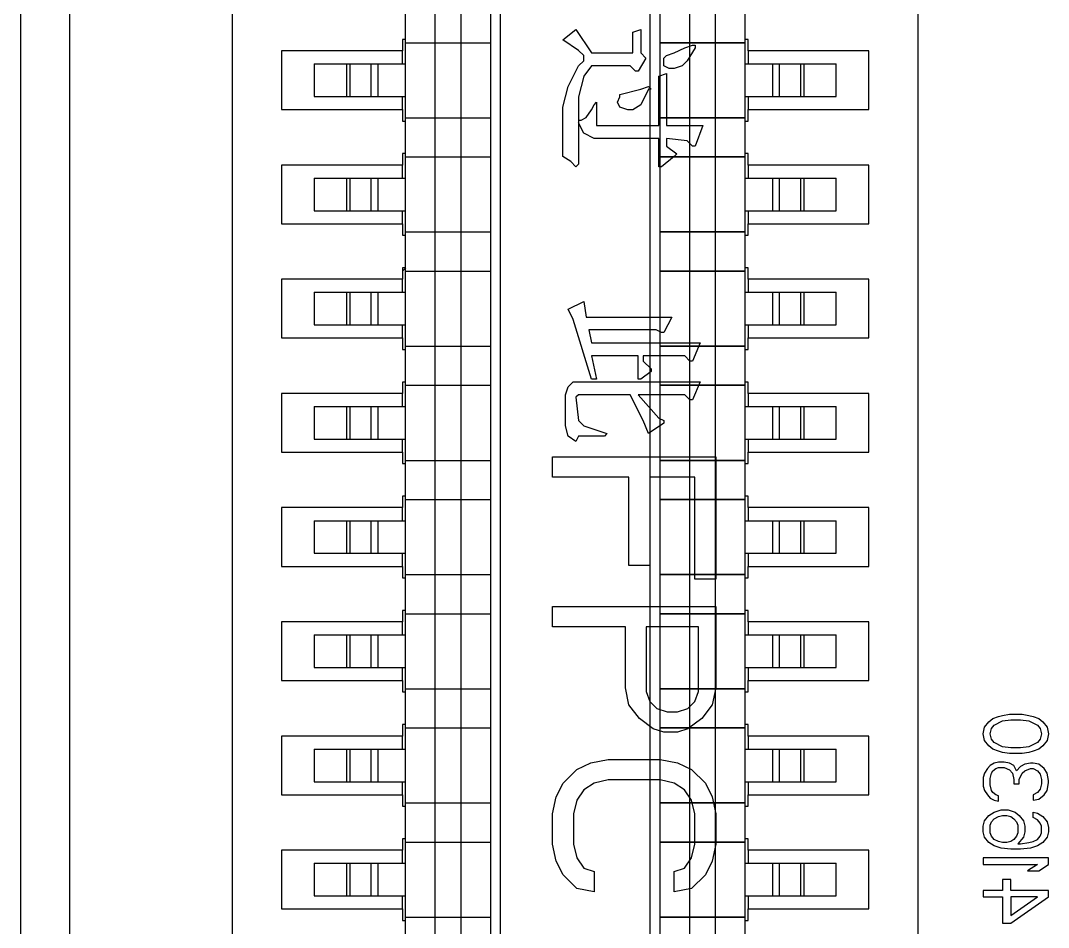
# Model space of a CAD drawing. Header units: millimetres. Extents: x 164 to 1164, y 133 to 906.
# Drawn here: x 231.24 to 240.69, y 294.29 to 302.63 of the extents above; entities that cross this region are included whole.
import ezdxf

# ---------------------------------------------------------------- set-up
doc = ezdxf.new("R2010")
doc.units = ezdxf.units.MM
for name, color, linetype in [('00侧挡板', 103, 'Continuous'), ('01_ASM_ALL_AXIS', 7, 'Continuous'), ('_10438', 7, 'Continuous'), ('_139725', 7, 'Continuous'), ('_150206', 7, 'Continuous'), ('_15829', 7, 'Continuous'), ('_169248', 7, 'Continuous'), ('_205064', 7, 'Continuous'), ('_255766', 7, 'Continuous'), ('_298551', 7, 'Continuous'), ('_314864', 7, 'Continuous'), ('_329951', 7, 'Continuous'), ('_377435', 7, 'Continuous'), ('_395640', 7, 'Continuous'), ('_455281', 7, 'Continuous'), ('_510726', 7, 'Continuous'), ('_557848', 7, 'Continuous'), ('_563866', 7, 'Continuous'), ('_88577', 7, 'Continuous')]:
    doc.layers.add(name, color=color, linetype=linetype)

# ---------------------------------------------------------------- blocks, each defined once
blk = doc.blocks.new('SFWER23')
at = {"color": 2}
for p, q in [((-187.3326, -442.0283), (-178.3726, -442.0283)), ((-184.7173, -443.6083), (-184.7276, -443.598)), ((-178.3726, -444.1283), (-187.3326, -444.1283))]:
    blk.add_line(p, q, dxfattribs=at)
at = {"color": 4}
for p, q in [((-185.3926, -442.1783), (-185.3926, -442.5483)), ((-185.2126, -442.1783), (-185.3926, -442.1783)), ((-185.2126, -442.5483), (-185.2126, -442.1783)), ((-185.0426, -442.1783), (-185.0426, -442.5483)), ((-184.8626, -442.1783), (-185.0426, -442.1783)), ((-184.8626, -442.5483), (-184.8626, -442.1783)), ((-184.6926, -442.1783), (-184.6926, -442.5483)), ((-184.5126, -442.1783), (-184.6926, -442.1783)), ((-184.5126, -442.5483), (-184.5126, -442.1783)), ((-184.3426, -442.1783), (-184.3426, -442.5483)), ((-184.1626, -442.1783), (-184.3426, -442.1783)), ((-184.1626, -442.5483), (-184.1626, -442.1783)), ((-183.9926, -442.1783), (-183.9926, -442.5483)), ((-183.8126, -442.1783), (-183.9926, -442.1783)), ((-183.8126, -442.5483), (-183.8126, -442.1783)), ((-183.6426, -442.1783), (-183.6426, -442.5483)), ((-183.4626, -442.1783), (-183.6426, -442.1783)), ((-183.4626, -442.5483), (-183.4626, -442.1783)), ((-183.2926, -442.1783), (-183.2926, -442.5483)), ((-183.1126, -442.1783), (-183.2926, -442.1783)), ((-183.1126, -442.5483), (-183.1126, -442.1783)), ((-182.9426, -442.1783), (-182.9426, -442.5483)), ((-182.7626, -442.1783), (-182.9426, -442.1783)), ((-182.7626, -442.5483), (-182.7626, -442.1783)), ((-185.3926, -442.5483), (-185.3526, -442.5483)), ((-185.2526, -442.5483), (-185.2126, -442.5483)), ((-185.0426, -442.5483), (-185.0026, -442.5483)), ((-184.9026, -442.5483), (-184.8626, -442.5483)), ((-184.6926, -442.5483), (-184.6526, -442.5483)), ((-184.5526, -442.5483), (-184.5126, -442.5483)), ((-184.3426, -442.5483), (-184.3026, -442.5483)), ((-184.2026, -442.5483), (-184.1626, -442.5483)), ((-183.9926, -442.5483), (-183.9526, -442.5483)), ((-183.8526, -442.5483), (-183.8126, -442.5483)), ((-183.6426, -442.5483), (-183.6026, -442.5483)), ((-183.5026, -442.5483), (-183.4626, -442.5483)), ((-183.2926, -442.5483), (-183.2526, -442.5483)), ((-183.1526, -442.5483), (-183.1126, -442.5483)), ((-182.9426, -442.5483), (-182.9026, -442.5483)), ((-182.8026, -442.5483), (-182.7626, -442.5483)), ((-184.1482, -443.1478), (-184.1482, -442.6478)), ((-184.1482, -442.6478), (-183.7732, -442.6478)), ((-183.7732, -442.6478), (-183.7732, -442.7116)), ((-183.6899, -443.1478), (-183.6899, -442.6478)), ((-183.6899, -442.6478), (-183.4399, -442.6478)), ((-183.4399, -442.6478), (-183.3878, -442.6584)), ((-183.3878, -442.6584), (-183.3461, -442.6903)), ((-183.1482, -442.6797), (-183.1065, -442.6584)), ((-183.1065, -442.6584), (-183.0545, -442.6478)), ((-183.0545, -442.6478), (-182.9607, -442.6478)), ((-182.9607, -442.6478), (-182.9086, -442.6584)), ((-182.9086, -442.6584), (-182.867, -442.6797)), ((-185.1641, -442.6875), (-185.1006, -442.7113)), ((-185.1641, -442.7986), (-185.1641, -442.6875)), ((-184.4974, -442.6954), (-184.4419, -442.7192)), ((-184.4974, -443.0287), (-184.4974, -442.6954)), ((-184.3784, -442.6954), (-184.3228, -442.7192)), ((-184.3784, -443.0843), (-184.3784, -442.6954)), ((-183.6274, -442.701), (-183.6274, -442.8606)), ((-183.4295, -442.701), (-183.6274, -442.701)), ((-183.3982, -442.7116), (-183.4295, -442.701)), ((-183.3461, -442.6903), (-183.3149, -442.7329)), ((-183.1899, -442.7223), (-183.1482, -442.6797)), ((-182.867, -442.6797), (-182.8253, -442.7223)), ((-185.4101, -442.7192), (-185.4101, -442.7113)), ((-185.4101, -442.7113), (-185.4022, -442.7113)), ((-185.4022, -442.743), (-185.4101, -442.7192)), ((-185.4022, -442.7113), (-185.3625, -442.7351)), ((-185.1006, -442.7192), (-185.1165, -442.7351)), ((-185.1006, -442.7113), (-185.1006, -442.7192)), ((-184.4419, -442.7272), (-184.4577, -442.743)), ((-184.4419, -442.7192), (-184.4419, -442.7272)), ((-184.3228, -442.7272), (-184.3387, -442.743)), ((-184.3228, -442.7192), (-184.3228, -442.7272)), ((-184.0857, -442.7116), (-184.0857, -442.8499)), ((-183.7732, -442.7116), (-184.0857, -442.7116)), ((-183.3774, -442.7329), (-183.3982, -442.7116)), ((-183.2107, -442.7648), (-183.1899, -442.7223)), ((-183.0961, -442.7223), (-183.1274, -442.7435)), ((-183.0545, -442.7116), (-183.0961, -442.7223)), ((-182.9607, -442.7116), (-183.0545, -442.7116)), ((-182.919, -442.7223), (-182.9607, -442.7116)), ((-182.8878, -442.7435), (-182.919, -442.7223)), ((-182.8253, -442.7223), (-182.8149, -442.7754)), ((-185.3863, -442.7748), (-185.4022, -442.743)), ((-185.3625, -442.7351), (-185.3466, -442.751)), ((-185.3466, -442.751), (-185.3387, -442.7748)), ((-185.1165, -442.7351), (-185.1244, -442.7986)), ((-184.4577, -442.743), (-184.4577, -442.87)), ((-184.3387, -442.743), (-184.3387, -442.8859)), ((-183.367, -442.7648), (-183.3774, -442.7329)), ((-183.3149, -442.7329), (-183.3045, -442.7648)), ((-183.1274, -442.7435), (-183.1482, -442.7754)), ((-182.8774, -442.7754), (-182.8878, -442.7435)), ((-185.3784, -442.7986), (-185.3863, -442.7748)), ((-185.3387, -442.7906), (-185.3466, -442.8065)), ((-185.3387, -442.7748), (-185.3387, -442.7906)), ((-185.1006, -442.7986), (-185.0768, -442.7668)), ((-185.0768, -442.7668), (-185.0688, -442.7748)), ((-185.0688, -442.7748), (-185.0371, -442.8145)), ((-184.5768, -442.7827), (-184.5292, -442.8065)), ((-184.5768, -443.0446), (-184.5768, -442.7827)), ((-183.367, -442.7967), (-183.367, -442.7648)), ((-183.3045, -442.7648), (-183.3045, -442.8074)), ((-183.2211, -442.818), (-183.2107, -442.7648)), ((-183.1482, -442.7754), (-183.1586, -442.818)), ((-182.8149, -442.7754), (-182.8774, -442.7754)), ((-185.3704, -442.8065), (-185.3784, -442.7986)), ((-185.3466, -442.8065), (-185.3704, -442.8065)), ((-185.3149, -442.8224), (-185.3228, -442.7986)), ((-185.3228, -442.7986), (-185.1641, -442.7986)), ((-185.1641, -442.8224), (-185.3149, -442.8224)), ((-185.1641, -443.0129), (-185.1641, -442.8224)), ((-185.1244, -442.7986), (-185.1006, -442.7986)), ((-185.1244, -442.8224), (-185.1244, -443.0208)), ((-185.0371, -442.8224), (-185.1244, -442.8224)), ((-185.0371, -442.8145), (-185.0371, -442.8224)), ((-184.5292, -442.8145), (-184.5371, -442.8303)), ((-184.5292, -442.8065), (-184.5292, -442.8145)), ((-184.3387, -442.8859), (-184.2673, -442.8224)), ((-184.2673, -442.8224), (-184.2593, -442.8065)), ((-184.2593, -442.8065), (-184.2514, -442.8065)), ((-184.2514, -442.8065), (-184.2196, -442.8541)), ((-183.3774, -442.8286), (-183.367, -442.7967)), ((-183.3045, -442.8074), (-183.3149, -442.8393)), ((-183.2211, -442.9776), (-183.2211, -442.818)), ((-183.1586, -442.818), (-183.1586, -442.9776)), ((-185.2831, -442.8541), (-185.2752, -442.8462)), ((-185.2752, -442.8779), (-185.2831, -442.8541)), ((-185.2752, -442.8462), (-185.2752, -442.8541)), ((-185.2752, -442.8541), (-185.2276, -442.8779)), ((-184.5371, -442.8303), (-184.5371, -443.0367)), ((-184.4419, -442.87), (-184.418, -442.8462)), ((-184.418, -442.8462), (-184.4101, -442.8462)), ((-184.4101, -442.8462), (-184.3863, -442.8779)), ((-184.2196, -442.8541), (-184.2593, -442.87)), ((-184.0857, -442.8499), (-183.8149, -442.8499)), ((-183.8149, -442.8499), (-183.8149, -442.9137)), ((-183.4295, -442.8606), (-183.3982, -442.8499)), ((-183.3982, -442.8499), (-183.3774, -442.8286)), ((-183.3149, -442.8393), (-183.3461, -442.8818)), ((-185.4498, -442.9018), (-185.4577, -442.8779)), ((-185.4577, -442.8779), (-185.3863, -442.8779)), ((-185.3863, -442.8779), (-185.3704, -442.8621)), ((-185.3704, -442.8621), (-185.3307, -442.8859)), ((-185.3307, -442.8859), (-185.3307, -442.8938)), ((-185.2593, -442.9414), (-185.2752, -442.8779)), ((-185.2276, -442.8779), (-185.2117, -442.9018)), ((-184.4577, -442.87), (-184.4419, -442.87)), ((-184.4577, -442.8859), (-184.4577, -443.0287)), ((-184.3863, -442.8859), (-184.4577, -442.8859)), ((-184.3863, -442.8779), (-184.3863, -442.8859)), ((-184.2593, -442.87), (-184.3387, -442.9097)), ((-183.6274, -442.8606), (-183.4295, -442.8606)), ((-183.3461, -442.8818), (-183.3878, -442.9137)), ((-185.3863, -442.9018), (-185.4498, -442.9018)), ((-185.3863, -443.0287), (-185.3863, -442.9018)), ((-185.3307, -442.8938), (-185.3466, -442.9097)), ((-185.3466, -442.9097), (-185.3466, -443.0287)), ((-185.2117, -442.9176), (-185.2196, -442.9414)), ((-185.2117, -442.9018), (-185.2117, -442.9176)), ((-184.3387, -442.9097), (-184.3387, -443.0684)), ((-184.0857, -442.9137), (-184.0857, -443.1478)), ((-183.8149, -442.9137), (-184.0857, -442.9137)), ((-183.3878, -442.9137), (-183.4399, -442.9244)), ((-185.2514, -442.9414), (-185.2593, -442.9414)), ((-185.2355, -442.9494), (-185.2514, -442.9414)), ((-185.2196, -442.9414), (-185.2355, -442.9494)), ((-183.6274, -442.9244), (-183.6274, -443.1478)), ((-183.4399, -442.9244), (-183.6274, -442.9244)), ((-184.2434, -443.0525), (-184.2196, -442.9811)), ((-184.2196, -442.9811), (-184.2117, -442.9891)), ((-183.2107, -443.0308), (-183.2211, -442.9776)), ((-183.1586, -442.9776), (-183.1482, -443.0201)), ((-185.2276, -443.0208), (-185.2355, -443.0129)), ((-185.2355, -443.0129), (-185.1641, -443.0129)), ((-184.4577, -443.0287), (-184.3863, -443.0129)), ((-184.3863, -443.0129), (-184.3863, -443.0287)), ((-184.2117, -442.9891), (-184.2117, -443.0684)), ((-185.4577, -443.0764), (-185.3863, -443.0287)), ((-185.3466, -443.0287), (-185.3149, -443.0525)), ((-185.2117, -443.0287), (-185.2276, -443.0208)), ((-185.1879, -443.0446), (-185.2117, -443.0287)), ((-185.18, -443.0605), (-185.1879, -443.0446)), ((-185.1244, -443.0208), (-185.1403, -443.0525)), ((-184.6244, -443.0525), (-184.5768, -443.0446)), ((-184.3863, -443.0287), (-184.5688, -443.0843)), ((-184.5371, -443.0367), (-184.4974, -443.0287)), ((-183.1899, -443.0733), (-183.2107, -443.0308)), ((-183.1482, -443.0201), (-183.1274, -443.052)), ((-182.8878, -443.052), (-182.8774, -443.0201)), ((-182.8774, -443.0201), (-182.8149, -443.0201)), ((-182.8149, -443.0201), (-182.8253, -443.0733)), ((-185.426, -443.116), (-185.4577, -443.0764)), ((-185.3942, -443.0684), (-185.426, -443.116)), ((-185.3784, -443.0525), (-185.3942, -443.0684)), ((-185.3625, -443.0525), (-185.3784, -443.0525)), ((-185.3466, -443.0684), (-185.3625, -443.0525)), ((-185.2831, -443.1002), (-185.3466, -443.0684)), ((-185.3149, -443.0525), (-185.2514, -443.0684)), ((-185.2514, -443.0684), (-185.045, -443.0684)), ((-185.18, -443.0684), (-185.18, -443.0605)), ((-185.1403, -443.0525), (-185.172, -443.0684)), ((-185.0371, -443.0764), (-185.053, -443.0922)), ((-185.045, -443.0684), (-185.0371, -443.0764)), ((-184.6006, -443.1002), (-184.6244, -443.0525)), ((-184.3387, -443.0684), (-184.3307, -443.0764)), ((-184.3307, -443.0764), (-184.2593, -443.0684)), ((-184.2593, -443.0684), (-184.2434, -443.0525)), ((-184.2117, -443.0684), (-184.1958, -443.0764)), ((-184.1958, -443.0764), (-184.2117, -443.1002)), ((-183.1482, -443.1159), (-183.1899, -443.0733)), ((-183.1274, -443.052), (-183.0961, -443.0733)), ((-183.0961, -443.0733), (-183.0545, -443.084)), ((-182.9607, -443.084), (-182.919, -443.0733)), ((-182.919, -443.0733), (-182.8878, -443.052)), ((-182.8253, -443.0733), (-182.867, -443.1159)), ((-185.2196, -443.116), (-185.2831, -443.1002)), ((-185.053, -443.0922), (-185.0688, -443.116)), ((-184.5688, -443.0843), (-184.6006, -443.1002)), ((-184.3625, -443.1002), (-184.3784, -443.0843)), ((-184.3387, -443.1081), (-184.3625, -443.1002)), ((-184.2434, -443.1081), (-184.3387, -443.1081)), ((-184.2117, -443.1002), (-184.2434, -443.1081)), ((-183.0545, -443.084), (-182.9607, -443.084)), ((-185.0688, -443.116), (-185.2196, -443.116)), ((-183.1065, -443.1371), (-183.1482, -443.1159)), ((-183.0545, -443.1478), (-183.1065, -443.1371)), ((-182.9086, -443.1371), (-182.9607, -443.1478)), ((-182.867, -443.1159), (-182.9086, -443.1371)), ((-184.0857, -443.1478), (-184.1482, -443.1478)), ((-183.6274, -443.1478), (-183.6899, -443.1478)), ((-182.9607, -443.1478), (-183.0545, -443.1478)), ((-185.3926, -443.6083), (-185.3926, -443.9783)), ((-185.3526, -443.6083), (-185.3926, -443.6083)), ((-185.2126, -443.6083), (-185.2526, -443.6083)), ((-185.2126, -443.9783), (-185.2126, -443.6083)), ((-185.0426, -443.6083), (-185.0426, -443.9783)), ((-185.0026, -443.6083), (-185.0426, -443.6083)), ((-184.8626, -443.6083), (-184.9026, -443.6083)), ((-184.8626, -443.9783), (-184.8626, -443.6083)), ((-184.6926, -443.6083), (-184.6926, -443.9783)), ((-184.6526, -443.6083), (-184.6926, -443.6083)), ((-184.5126, -443.6083), (-184.5526, -443.6083)), ((-184.5126, -443.9783), (-184.5126, -443.6083)), ((-184.3426, -443.6083), (-184.3426, -443.9783)), ((-184.3026, -443.6083), (-184.3426, -443.6083)), ((-184.1626, -443.6083), (-184.2026, -443.6083)), ((-184.1626, -443.9783), (-184.1626, -443.6083)), ((-183.9926, -443.6083), (-183.9926, -443.9783)), ((-183.9526, -443.6083), (-183.9926, -443.6083)), ((-183.8126, -443.6083), (-183.8526, -443.6083)), ((-183.8126, -443.9783), (-183.8126, -443.6083)), ((-183.6426, -443.6083), (-183.6426, -443.9783)), ((-183.6026, -443.6083), (-183.6426, -443.6083)), ((-183.4626, -443.6083), (-183.5026, -443.6083)), ((-183.4626, -443.9783), (-183.4626, -443.6083)), ((-183.2926, -443.6083), (-183.2926, -443.9783)), ((-183.2526, -443.6083), (-183.2926, -443.6083)), ((-183.1126, -443.6083), (-183.1526, -443.6083)), ((-183.1126, -443.9783), (-183.1126, -443.6083)), ((-182.9426, -443.6083), (-182.9426, -443.9783)), ((-182.9026, -443.6083), (-182.9426, -443.6083)), ((-182.7626, -443.6083), (-182.8026, -443.6083)), ((-182.7626, -443.9783), (-182.7626, -443.6083)), ((-185.3926, -443.9783), (-185.2126, -443.9783)), ((-185.0426, -443.9783), (-184.8626, -443.9783)), ((-184.6926, -443.9783), (-184.5126, -443.9783)), ((-184.3426, -443.9783), (-184.1626, -443.9783)), ((-183.9926, -443.9783), (-183.8126, -443.9783)), ((-183.6426, -443.9783), (-183.4626, -443.9783)), ((-183.2926, -443.9783), (-183.1126, -443.9783)), ((-182.9426, -443.9783), (-182.7626, -443.9783))]:
    blk.add_line(p, q, dxfattribs=at)
at = {"color": 1}
for p, q in [((-185.4276, -442.5483), (-185.4276, -442.5583)), ((-185.3926, -442.5483), (-185.4276, -442.5483)), ((-185.1776, -442.5483), (-185.2126, -442.5483)), ((-185.1776, -442.5583), (-185.1776, -442.5483)), ((-185.0776, -442.5483), (-185.0776, -442.5583)), ((-185.0426, -442.5483), (-185.0776, -442.5483)), ((-184.8276, -442.5483), (-184.8626, -442.5483)), ((-184.8276, -442.5583), (-184.8276, -442.5483)), ((-184.7276, -442.5483), (-184.7276, -442.5583)), ((-184.6926, -442.5483), (-184.7276, -442.5483)), ((-184.4776, -442.5483), (-184.5126, -442.5483)), ((-184.4776, -442.5583), (-184.4776, -442.5483)), ((-184.3776, -442.5483), (-184.3776, -442.5583)), ((-184.3426, -442.5483), (-184.3776, -442.5483)), ((-184.1276, -442.5483), (-184.1626, -442.5483)), ((-184.1276, -442.5583), (-184.1276, -442.5483)), ((-184.0276, -442.5483), (-184.0276, -442.5583)), ((-183.9926, -442.5483), (-184.0276, -442.5483)), ((-183.7776, -442.5483), (-183.8126, -442.5483)), ((-183.7776, -442.5583), (-183.7776, -442.5483)), ((-183.6776, -442.5483), (-183.6776, -442.5583)), ((-183.6426, -442.5483), (-183.6776, -442.5483)), ((-183.4276, -442.5483), (-183.4626, -442.5483)), ((-183.4276, -442.5583), (-183.4276, -442.5483)), ((-183.3276, -442.5483), (-183.3276, -442.5583)), ((-183.2926, -442.5483), (-183.3276, -442.5483)), ((-183.0776, -442.5483), (-183.1126, -442.5483)), ((-183.0776, -442.5583), (-183.0776, -442.5483)), ((-182.9776, -442.5483), (-182.9776, -442.5583)), ((-182.9426, -442.5483), (-182.9776, -442.5483)), ((-182.7276, -442.5483), (-182.7626, -442.5483)), ((-182.7276, -442.5583), (-182.7276, -442.5483)), ((-185.4276, -443.5983), (-185.4276, -443.6083)), ((-185.4276, -443.6083), (-185.3926, -443.6083)), ((-185.2126, -443.6083), (-185.1776, -443.6083)), ((-185.1776, -443.6083), (-185.1776, -443.5983)), ((-185.0776, -443.5983), (-185.0776, -443.6083)), ((-185.0776, -443.6083), (-185.0426, -443.6083)), ((-184.8626, -443.6083), (-184.8276, -443.6083)), ((-184.8276, -443.6083), (-184.8276, -443.5983)), ((-184.7276, -443.5983), (-184.7276, -443.6083)), ((-184.7276, -443.6083), (-184.6926, -443.6083)), ((-184.5126, -443.6083), (-184.4776, -443.6083)), ((-184.4776, -443.6083), (-184.4776, -443.5983)), ((-184.3776, -443.5983), (-184.3776, -443.6083)), ((-184.3776, -443.6083), (-184.3426, -443.6083)), ((-184.1626, -443.6083), (-184.1276, -443.6083)), ((-184.1276, -443.6083), (-184.1276, -443.5983)), ((-184.0276, -443.5983), (-184.0276, -443.6083)), ((-184.0276, -443.6083), (-183.9926, -443.6083)), ((-183.8126, -443.6083), (-183.7776, -443.6083)), ((-183.7776, -443.6083), (-183.7776, -443.5983)), ((-183.6776, -443.5983), (-183.6776, -443.6083)), ((-183.6776, -443.6083), (-183.6426, -443.6083)), ((-183.4626, -443.6083), (-183.4276, -443.6083)), ((-183.4276, -443.6083), (-183.4276, -443.5983)), ((-183.3276, -443.5983), (-183.3276, -443.6083)), ((-183.3276, -443.6083), (-183.2926, -443.6083)), ((-183.1126, -443.6083), (-183.0776, -443.6083)), ((-183.0776, -443.6083), (-183.0776, -443.5983)), ((-182.9776, -443.5983), (-182.9776, -443.6083)), ((-182.9776, -443.6083), (-182.9426, -443.6083)), ((-182.7626, -443.6083), (-182.7276, -443.6083)), ((-182.7276, -443.6083), (-182.7276, -443.5983))]:
    blk.add_line(p, q, dxfattribs=at)
at = {"color": 7}
for p, q in [((-188.0026, -444.6283), (-178.4054, -444.6283)), ((-188.0026, -444.7783), (-178.4054, -444.7783))]:
    blk.add_line(p, q, dxfattribs=at)
at = {"color": 3}
blk.add_line((-188.0026, -444.7783), (-178.4054, -444.7783), dxfattribs=at)
at = {"layer": '01_ASM_ALL_AXIS', "color": 4}
for p, q in [((-183.3193, -441.6325), (-183.2993, -441.6283)), ((-183.2993, -441.6283), (-183.2793, -441.6325)), ((-183.156, -441.6283), (-183.1793, -441.6325)), ((-183.1493, -441.6283), (-183.156, -441.6283)), ((-183.126, -441.6325), (-183.1493, -441.6283)), ((-183.0293, -441.6325), (-183.0126, -441.6283)), ((-183.0126, -441.6283), (-182.9993, -441.6283)), ((-182.9993, -441.6283), (-182.9826, -441.6325)), ((-182.9193, -441.6283), (-182.9193, -441.8283)), ((-182.8993, -441.6283), (-182.9193, -441.6283)), ((-182.8793, -441.6581), (-182.8993, -441.6283)), ((-182.8193, -441.6283), (-182.8193, -441.7432)), ((-182.7993, -441.6283), (-182.8193, -441.6283)), ((-182.7193, -441.7432), (-182.7993, -441.6283)), ((-183.3526, -441.6751), (-183.346, -441.6581)), ((-183.346, -441.6581), (-183.336, -441.6453)), ((-183.336, -441.6453), (-183.3193, -441.6325)), ((-183.326, -441.6623), (-183.316, -441.6538)), ((-183.316, -441.6538), (-183.2993, -441.6496)), ((-183.2993, -441.6496), (-183.2826, -441.6538)), ((-183.2826, -441.6538), (-183.2726, -441.6623)), ((-183.2793, -441.6325), (-183.2626, -441.6453)), ((-183.2626, -441.6453), (-183.2526, -441.6581)), ((-183.2526, -441.6581), (-183.246, -441.6751)), ((-183.206, -441.6581), (-183.2093, -441.6751)), ((-183.1926, -441.641), (-183.206, -441.6581)), ((-183.1793, -441.6325), (-183.1926, -441.641)), ((-183.186, -441.6623), (-183.176, -441.6538)), ((-183.176, -441.6538), (-183.1593, -441.6496)), ((-183.1593, -441.6496), (-183.146, -441.6496)), ((-183.146, -441.6496), (-183.1293, -441.6538)), ((-183.1293, -441.6538), (-183.1193, -441.6623)), ((-183.1126, -441.641), (-183.126, -441.6325)), ((-183.0993, -441.6581), (-183.1126, -441.641)), ((-183.096, -441.6751), (-183.0993, -441.6581)), ((-183.056, -441.6623), (-183.046, -441.6453)), ((-183.046, -441.6453), (-183.0293, -441.6325)), ((-183.026, -441.6538), (-183.036, -441.6623)), ((-183.016, -441.6496), (-183.026, -441.6538)), ((-182.996, -441.6496), (-183.016, -441.6496)), ((-182.986, -441.6538), (-182.996, -441.6496)), ((-182.976, -441.6623), (-182.986, -441.6538)), ((-182.9826, -441.6325), (-182.966, -441.6453)), ((-182.966, -441.6453), (-182.956, -441.6623)), ((-182.8793, -441.6921), (-182.8793, -441.6581)), ((-183.3593, -441.7091), (-183.356, -441.6879)), ((-183.356, -441.6879), (-183.3526, -441.6751)), ((-183.3426, -441.7134), (-183.3393, -441.6879)), ((-183.3393, -441.6879), (-183.326, -441.6623)), ((-183.2726, -441.6623), (-183.2593, -441.6879)), ((-183.2593, -441.6879), (-183.256, -441.7134)), ((-183.246, -441.6751), (-183.2426, -441.6879)), ((-183.2426, -441.6879), (-183.2393, -441.7091)), ((-183.2093, -441.6751), (-183.2093, -441.6836)), ((-183.2093, -441.6836), (-183.206, -441.7006)), ((-183.1926, -441.6751), (-183.186, -441.6623)), ((-183.1926, -441.6836), (-183.1926, -441.6751)), ((-183.186, -441.7006), (-183.1926, -441.6836)), ((-183.1193, -441.6623), (-183.1126, -441.6751)), ((-183.1126, -441.6751), (-183.096, -441.6751)), ((-183.0593, -441.6751), (-183.056, -441.6623)), ((-183.0426, -441.6751), (-183.0593, -441.6751)), ((-183.036, -441.6623), (-183.0426, -441.6751)), ((-182.9693, -441.6751), (-182.976, -441.6623)), ((-182.966, -441.6879), (-182.9693, -441.6751)), ((-182.9626, -441.7134), (-182.966, -441.6879)), ((-182.956, -441.6623), (-182.9493, -441.6836)), ((-182.9493, -441.6836), (-182.946, -441.7134)), ((-182.8993, -441.8283), (-182.8993, -441.6623)), ((-182.8993, -441.6623), (-182.8793, -441.6921)), ((-182.7993, -441.6623), (-182.7993, -441.7432)), ((-182.7426, -441.7432), (-182.7993, -441.6623)), ((-183.3593, -441.7474), (-183.3593, -441.7091)), ((-183.3426, -441.7432), (-183.3426, -441.7134)), ((-183.256, -441.7134), (-183.256, -441.7432)), ((-183.2393, -441.7091), (-183.2393, -441.7474)), ((-183.206, -441.7006), (-183.1993, -441.7134)), ((-183.1993, -441.7134), (-183.186, -441.7261)), ((-183.1793, -441.7091), (-183.186, -441.7006)), ((-183.1593, -441.7176), (-183.1793, -441.7091)), ((-183.146, -441.7176), (-183.1593, -441.7176)), ((-183.146, -441.7347), (-183.146, -441.7176)), ((-183.0593, -441.7304), (-183.0493, -441.7176)), ((-183.0493, -441.7176), (-183.0326, -441.7049)), ((-183.0326, -441.7049), (-183.016, -441.7006)), ((-183.0293, -441.7261), (-183.0193, -441.7219)), ((-183.0193, -441.7219), (-182.996, -441.7219)), ((-183.016, -441.7006), (-182.9993, -441.7006)), ((-182.9993, -441.7006), (-182.9826, -441.7049)), ((-182.996, -441.7219), (-182.986, -441.7261)), ((-182.9826, -441.7049), (-182.9626, -441.7219)), ((-182.9626, -441.7219), (-182.9626, -441.7134)), ((-182.946, -441.7134), (-182.946, -441.7432)), ((-183.356, -441.7687), (-183.3593, -441.7474)), ((-183.3393, -441.7687), (-183.3426, -441.7432)), ((-183.256, -441.7432), (-183.2593, -441.7687)), ((-183.2393, -441.7474), (-183.2426, -441.7687)), ((-183.2093, -441.7474), (-183.2126, -441.7644)), ((-183.2026, -441.7347), (-183.2093, -441.7474)), ((-183.186, -441.7261), (-183.2026, -441.7347)), ((-183.196, -441.7644), (-183.1893, -441.7474)), ((-183.1893, -441.7474), (-183.1793, -441.7389)), ((-183.1793, -441.7389), (-183.1593, -441.7347)), ((-183.1593, -441.7347), (-183.146, -441.7347)), ((-183.066, -441.7517), (-183.0593, -441.7304)), ((-183.066, -441.773), (-183.066, -441.7517)), ((-183.0493, -441.7559), (-183.046, -441.7432)), ((-183.0493, -441.7687), (-183.0493, -441.7559)), ((-183.046, -441.7432), (-183.0393, -441.7347)), ((-183.0393, -441.7347), (-183.0293, -441.7261)), ((-182.986, -441.7261), (-182.976, -441.7347)), ((-182.976, -441.7347), (-182.9693, -441.7432)), ((-182.9693, -441.7432), (-182.966, -441.7559)), ((-182.966, -441.7559), (-182.966, -441.7687)), ((-182.946, -441.7432), (-182.9493, -441.773)), ((-182.8526, -441.7432), (-182.8526, -441.7687)), ((-182.8193, -441.7432), (-182.8526, -441.7432)), ((-182.7993, -441.7432), (-182.7426, -441.7432)), ((-182.7193, -441.7687), (-182.7193, -441.7432)), ((-183.3526, -441.7815), (-183.356, -441.7687)), ((-183.346, -441.7985), (-183.3526, -441.7815)), ((-183.326, -441.7942), (-183.3393, -441.7687)), ((-183.2593, -441.7687), (-183.2726, -441.7942)), ((-183.246, -441.7815), (-183.2526, -441.7985)), ((-183.2426, -441.7687), (-183.246, -441.7815)), ((-183.2126, -441.7644), (-183.2126, -441.7815)), ((-183.2126, -441.7815), (-183.2093, -441.7942)), ((-183.196, -441.7815), (-183.196, -441.7644)), ((-183.1926, -441.79), (-183.196, -441.7815)), ((-183.1093, -441.7815), (-183.1126, -441.79)), ((-183.0926, -441.7815), (-183.1093, -441.7815)), ((-183.096, -441.7942), (-183.0926, -441.7815)), ((-183.0593, -441.7942), (-183.066, -441.773)), ((-183.046, -441.7815), (-183.0493, -441.7687)), ((-183.0393, -441.7942), (-183.046, -441.7815)), ((-182.9693, -441.7815), (-182.976, -441.7942)), ((-182.966, -441.7687), (-182.9693, -441.7815)), ((-182.9493, -441.773), (-182.956, -441.7942)), ((-182.8526, -441.7687), (-182.8193, -441.7687)), ((-182.8193, -441.7687), (-182.8193, -441.8283)), ((-182.7993, -441.8283), (-182.7993, -441.7687)), ((-182.7993, -441.7687), (-182.7193, -441.7687)), ((-183.336, -441.8113), (-183.346, -441.7985)), ((-183.3193, -441.824), (-183.336, -441.8113)), ((-183.316, -441.8027), (-183.326, -441.7942)), ((-183.2993, -441.807), (-183.316, -441.8027)), ((-183.2826, -441.8027), (-183.2993, -441.807)), ((-183.2726, -441.7942), (-183.2826, -441.8027)), ((-183.2626, -441.8113), (-183.2793, -441.824)), ((-183.2526, -441.7985), (-183.2626, -441.8113)), ((-183.2093, -441.7942), (-183.2026, -441.807)), ((-183.2026, -441.807), (-183.1926, -441.8155)), ((-183.186, -441.7985), (-183.1926, -441.79)), ((-183.1926, -441.8155), (-183.1793, -441.824)), ((-183.1793, -441.8027), (-183.186, -441.7985)), ((-183.1626, -441.807), (-183.1793, -441.8027)), ((-183.1426, -441.807), (-183.1626, -441.807)), ((-183.126, -441.8027), (-183.1426, -441.807)), ((-183.1193, -441.7985), (-183.126, -441.8027)), ((-183.126, -441.824), (-183.1126, -441.8155)), ((-183.1126, -441.79), (-183.1193, -441.7985)), ((-183.1126, -441.8155), (-183.1026, -441.807)), ((-183.1026, -441.807), (-183.096, -441.7942)), ((-183.0493, -441.8113), (-183.0593, -441.7942)), ((-183.0326, -441.824), (-183.0493, -441.8113)), ((-183.0293, -441.8027), (-183.0393, -441.7942)), ((-183.0193, -441.807), (-183.0293, -441.8027)), ((-182.996, -441.807), (-183.0193, -441.807)), ((-182.986, -441.8027), (-182.996, -441.807)), ((-182.976, -441.7942), (-182.986, -441.8027)), ((-182.966, -441.8113), (-182.9826, -441.824)), ((-182.956, -441.7942), (-182.966, -441.8113)), ((-183.2993, -441.8283), (-183.3193, -441.824)), ((-183.2793, -441.824), (-183.2993, -441.8283)), ((-183.1793, -441.824), (-183.166, -441.8283)), ((-183.166, -441.8283), (-183.1393, -441.8283)), ((-183.1393, -441.8283), (-183.126, -441.824)), ((-183.016, -441.8283), (-183.0326, -441.824)), ((-182.9993, -441.8283), (-183.016, -441.8283)), ((-182.9826, -441.824), (-182.9993, -441.8283)), ((-182.9193, -441.8283), (-182.8993, -441.8283)), ((-182.8193, -441.8283), (-182.7993, -441.8283))]:
    blk.add_line(p, q, dxfattribs=at)
at = {"layer": '_10438', "color": 7}
for p, q in [((-184.0176, -443.5983), (-184.0176, -443.3383)), ((-184.0176, -443.3383), (-183.7876, -443.3383)), ((-183.7876, -443.5983), (-183.7876, -443.3383)), ((-183.7876, -443.5983), (-184.0176, -443.5983)), ((-183.9526, -443.8783), (-183.9526, -443.5983)), ((-183.8526, -443.8783), (-183.8526, -443.5983)), ((-183.9526, -443.8783), (-183.8526, -443.8783))]:
    blk.add_line(p, q, dxfattribs=at)
at = {"layer": '_10438', "color": 9}
for p, q in [((-183.7876, -443.4283), (-184.0176, -443.4283)), ((-184.0176, -443.5083), (-183.7876, -443.5083)), ((-183.9526, -443.6833), (-183.8526, -443.6833)), ((-183.8526, -443.7035), (-183.9526, -443.7035)), ((-183.9526, -443.7691), (-183.8526, -443.7691)), ((-183.8526, -443.7783), (-183.9526, -443.7783))]:
    blk.add_line(p, q, dxfattribs=at)
at = {"layer": '_139725', "color": 7}
for p, q in [((-185.5376, -442.5583), (-185.4176, -442.5583)), ((-185.4176, -442.8183), (-185.4176, -442.5583)), ((-185.1876, -442.5583), (-185.1876, -442.8183)), ((-185.1876, -442.5583), (-185.0676, -442.5583)), ((-185.0676, -442.8183), (-185.0676, -442.5583)), ((-184.8376, -442.5583), (-184.8376, -442.8183)), ((-184.8376, -442.5583), (-184.7176, -442.5583)), ((-184.7176, -442.8183), (-184.7176, -442.5583)), ((-184.4876, -442.5583), (-184.4876, -442.8183)), ((-184.4876, -442.5583), (-184.3676, -442.5583)), ((-184.3676, -442.8183), (-184.3676, -442.5583)), ((-184.1376, -442.5583), (-184.1376, -442.8183)), ((-184.1376, -442.5583), (-184.0176, -442.5583)), ((-184.0176, -442.8183), (-184.0176, -442.5583)), ((-183.7876, -442.5583), (-183.7876, -442.8183)), ((-183.7876, -442.5583), (-183.6676, -442.5583)), ((-183.6676, -442.8183), (-183.6676, -442.5583)), ((-183.4376, -442.5583), (-183.4376, -442.8183)), ((-183.4376, -442.5583), (-183.3176, -442.5583)), ((-183.3176, -442.8183), (-183.3176, -442.5583)), ((-183.0876, -442.5583), (-183.0876, -442.8183)), ((-183.0876, -442.5583), (-182.9676, -442.5583)), ((-182.9676, -442.8183), (-182.9676, -442.5583)), ((-182.7376, -442.5583), (-182.7376, -442.8183)), ((-182.7376, -442.5583), (-182.6176, -442.5583)), ((-185.4176, -442.8183), (-185.5376, -442.8183)), ((-185.0676, -442.8183), (-185.1876, -442.8183)), ((-184.7176, -442.8183), (-184.8376, -442.8183)), ((-184.3676, -442.8183), (-184.4876, -442.8183)), ((-184.0176, -442.8183), (-184.1376, -442.8183)), ((-183.6676, -442.8183), (-183.7876, -442.8183)), ((-183.3176, -442.8183), (-183.4376, -442.8183)), ((-182.9676, -442.8183), (-183.0876, -442.8183)), ((-182.6176, -442.8183), (-182.7376, -442.8183)), ((-178.207, -442.8483), (-187.4983, -442.8483)), ((-187.4983, -443.3083), (-178.207, -443.3083)), ((-185.5376, -443.3383), (-185.4176, -443.3383)), ((-185.4176, -443.5983), (-185.4176, -443.3383)), ((-185.1876, -443.5983), (-185.1876, -443.3383)), ((-185.1876, -443.3383), (-185.0676, -443.3383)), ((-185.0676, -443.5983), (-185.0676, -443.3383)), ((-184.8376, -443.5983), (-184.8376, -443.3383)), ((-184.8376, -443.3383), (-184.7176, -443.3383)), ((-184.7176, -443.5983), (-184.7176, -443.3383)), ((-184.4876, -443.5983), (-184.4876, -443.3383)), ((-184.4876, -443.3383), (-184.3676, -443.3383)), ((-184.3676, -443.5983), (-184.3676, -443.3383)), ((-184.1376, -443.5983), (-184.1376, -443.3383)), ((-184.1376, -443.3383), (-184.0176, -443.3383)), ((-184.0176, -443.5983), (-184.0176, -443.3383)), ((-183.7876, -443.5983), (-183.7876, -443.3383)), ((-183.7876, -443.3383), (-183.6676, -443.3383)), ((-183.6676, -443.5983), (-183.6676, -443.3383)), ((-183.4376, -443.5983), (-183.4376, -443.3383)), ((-183.4376, -443.3383), (-183.3176, -443.3383)), ((-183.3176, -443.5983), (-183.3176, -443.3383)), ((-183.0876, -443.5983), (-183.0876, -443.3383)), ((-183.0876, -443.3383), (-182.9676, -443.3383)), ((-182.9676, -443.5983), (-182.9676, -443.3383)), ((-182.7376, -443.5983), (-182.7376, -443.3383)), ((-182.7376, -443.3383), (-182.6176, -443.3383)), ((-185.4176, -443.5983), (-185.5376, -443.5983)), ((-185.0676, -443.5983), (-185.1876, -443.5983)), ((-184.7176, -443.5983), (-184.8376, -443.5983)), ((-184.3676, -443.5983), (-184.4876, -443.5983)), ((-184.0176, -443.5983), (-184.1376, -443.5983)), ((-183.6676, -443.5983), (-183.7876, -443.5983)), ((-183.3176, -443.5983), (-183.4376, -443.5983)), ((-182.9676, -443.5983), (-183.0876, -443.5983)), ((-182.6176, -443.5983), (-182.7376, -443.5983))]:
    blk.add_line(p, q, dxfattribs=at)
at = {"layer": '_139725', "color": 9}
for p, q in [((-185.4176, -442.6483), (-185.5376, -442.6483)), ((-185.0676, -442.6483), (-185.1876, -442.6483)), ((-184.7176, -442.6483), (-184.8376, -442.6483)), ((-184.3676, -442.6483), (-184.4876, -442.6483)), ((-184.0176, -442.6483), (-184.1376, -442.6483)), ((-183.6676, -442.6483), (-183.7876, -442.6483)), ((-183.3176, -442.6483), (-183.4376, -442.6483)), ((-182.9676, -442.6483), (-183.0876, -442.6483)), ((-182.6176, -442.6483), (-182.7376, -442.6483)), ((-185.5376, -442.7283), (-185.4176, -442.7283)), ((-185.1876, -442.7283), (-185.0676, -442.7283)), ((-184.8376, -442.7283), (-184.7176, -442.7283)), ((-184.4876, -442.7283), (-184.3676, -442.7283)), ((-184.1376, -442.7283), (-184.0176, -442.7283)), ((-183.7876, -442.7283), (-183.6676, -442.7283)), ((-183.4376, -442.7283), (-183.3176, -442.7283)), ((-183.0876, -442.7283), (-182.9676, -442.7283)), ((-182.7376, -442.7283), (-182.6176, -442.7283)), ((-185.4176, -443.4283), (-185.5376, -443.4283)), ((-185.0676, -443.4283), (-185.1876, -443.4283)), ((-184.7176, -443.4283), (-184.8376, -443.4283)), ((-184.3676, -443.4283), (-184.4876, -443.4283)), ((-184.0176, -443.4283), (-184.1376, -443.4283)), ((-183.6676, -443.4283), (-183.7876, -443.4283)), ((-183.3176, -443.4283), (-183.4376, -443.4283)), ((-182.9676, -443.4283), (-183.0876, -443.4283)), ((-182.6176, -443.4283), (-182.7376, -443.4283)), ((-185.5376, -443.5083), (-185.4176, -443.5083)), ((-185.1876, -443.5083), (-185.0676, -443.5083)), ((-184.8376, -443.5083), (-184.7176, -443.5083)), ((-184.4876, -443.5083), (-184.3676, -443.5083)), ((-184.1376, -443.5083), (-184.0176, -443.5083)), ((-183.7876, -443.5083), (-183.6676, -443.5083)), ((-183.4376, -443.5083), (-183.3176, -443.5083)), ((-183.0876, -443.5083), (-182.9676, -443.5083)), ((-182.7376, -443.5083), (-182.6176, -443.5083))]:
    blk.add_line(p, q, dxfattribs=at)
at = {"layer": '_150206', "color": 7}
for p, q in [((-185.3526, -442.5583), (-185.3526, -442.2783)), ((-185.2526, -442.2783), (-185.3526, -442.2783)), ((-185.2526, -442.5583), (-185.2526, -442.2783)), ((-185.4176, -442.5583), (-185.4176, -442.8183)), ((-185.4176, -442.5583), (-185.1876, -442.5583)), ((-185.1876, -442.8183), (-185.1876, -442.5583)), ((-185.1876, -442.8183), (-185.4176, -442.8183))]:
    blk.add_line(p, q, dxfattribs=at)
at = {"layer": '_150206', "color": 9}
for p, q in [((-185.3526, -442.3783), (-185.2526, -442.3783)), ((-185.2526, -442.3875), (-185.3526, -442.3875)), ((-185.3526, -442.453), (-185.2526, -442.453)), ((-185.2526, -442.4733), (-185.3526, -442.4733)), ((-185.1876, -442.6483), (-185.4176, -442.6483)), ((-185.4176, -442.7283), (-185.1876, -442.7283))]:
    blk.add_line(p, q, dxfattribs=at)
at = {"layer": '_15829', "color": 7}
for p, q in [((-184.3676, -443.5983), (-184.3676, -443.3383)), ((-184.3676, -443.3383), (-184.1376, -443.3383)), ((-184.1376, -443.5983), (-184.1376, -443.3383)), ((-184.1376, -443.5983), (-184.3676, -443.5983)), ((-184.3026, -443.8783), (-184.3026, -443.5983)), ((-184.2026, -443.8783), (-184.2026, -443.5983)), ((-184.3026, -443.8783), (-184.2026, -443.8783))]:
    blk.add_line(p, q, dxfattribs=at)
at = {"layer": '_15829', "color": 9}
for p, q in [((-184.1376, -443.4283), (-184.3676, -443.4283)), ((-184.3676, -443.5083), (-184.1376, -443.5083)), ((-184.3026, -443.6833), (-184.2026, -443.6833)), ((-184.2026, -443.7035), (-184.3026, -443.7035)), ((-184.3026, -443.7691), (-184.2026, -443.7691)), ((-184.2026, -443.7783), (-184.3026, -443.7783))]:
    blk.add_line(p, q, dxfattribs=at)
at = {"layer": '_169248', "color": 7}
for p, q in [((-183.3176, -443.5983), (-183.3176, -443.3383)), ((-183.3176, -443.3383), (-183.0876, -443.3383)), ((-183.0876, -443.5983), (-183.0876, -443.3383)), ((-183.0876, -443.5983), (-183.3176, -443.5983)), ((-183.2526, -443.8783), (-183.2526, -443.5983)), ((-183.1526, -443.8783), (-183.1526, -443.5983)), ((-183.2526, -443.8783), (-183.1526, -443.8783))]:
    blk.add_line(p, q, dxfattribs=at)
at = {"layer": '_169248', "color": 9}
for p, q in [((-183.0876, -443.4283), (-183.3176, -443.4283)), ((-183.3176, -443.5083), (-183.0876, -443.5083)), ((-183.2526, -443.6833), (-183.1526, -443.6833)), ((-183.1526, -443.7035), (-183.2526, -443.7035)), ((-183.2526, -443.7691), (-183.1526, -443.7691)), ((-183.1526, -443.7783), (-183.2526, -443.7783))]:
    blk.add_line(p, q, dxfattribs=at)
at = {"layer": '_205064', "color": 7}
for p, q in [((-185.4176, -443.5983), (-185.4176, -443.3383)), ((-185.4176, -443.3383), (-185.1876, -443.3383)), ((-185.1876, -443.5983), (-185.1876, -443.3383)), ((-185.1876, -443.5983), (-185.4176, -443.5983)), ((-185.3526, -443.8783), (-185.3526, -443.5983)), ((-185.2526, -443.8783), (-185.2526, -443.5983)), ((-185.3526, -443.8783), (-185.2526, -443.8783))]:
    blk.add_line(p, q, dxfattribs=at)
at = {"layer": '_205064', "color": 9}
for p, q in [((-185.1876, -443.4283), (-185.4176, -443.4283)), ((-185.4176, -443.5083), (-185.1876, -443.5083)), ((-185.3526, -443.6833), (-185.2526, -443.6833)), ((-185.2526, -443.7035), (-185.3526, -443.7035)), ((-185.3526, -443.7691), (-185.2526, -443.7691)), ((-185.2526, -443.7783), (-185.3526, -443.7783))]:
    blk.add_line(p, q, dxfattribs=at)
at = {"layer": '_255766', "color": 7}
for p, q in [((-182.9676, -443.5983), (-182.9676, -443.3383)), ((-182.9676, -443.3383), (-182.7376, -443.3383)), ((-182.7376, -443.5983), (-182.7376, -443.3383)), ((-182.7376, -443.5983), (-182.9676, -443.5983)), ((-182.9026, -443.8783), (-182.9026, -443.5983)), ((-182.8026, -443.8783), (-182.8026, -443.5983)), ((-182.9026, -443.8783), (-182.8026, -443.8783))]:
    blk.add_line(p, q, dxfattribs=at)
at = {"layer": '_255766', "color": 9}
for p, q in [((-182.7376, -443.4283), (-182.9676, -443.4283)), ((-182.9676, -443.5083), (-182.7376, -443.5083)), ((-182.9026, -443.6833), (-182.8026, -443.6833)), ((-182.8026, -443.7035), (-182.9026, -443.7035)), ((-182.9026, -443.7691), (-182.8026, -443.7691)), ((-182.8026, -443.7783), (-182.9026, -443.7783))]:
    blk.add_line(p, q, dxfattribs=at)
at = {"layer": '_298551', "color": 7}
for p, q in [((-185.0026, -442.5583), (-185.0026, -442.2783)), ((-184.9026, -442.2783), (-185.0026, -442.2783)), ((-184.9026, -442.5583), (-184.9026, -442.2783)), ((-185.0676, -442.5583), (-185.0676, -442.8183)), ((-185.0676, -442.5583), (-184.8376, -442.5583)), ((-184.8376, -442.8183), (-184.8376, -442.5583)), ((-184.8376, -442.8183), (-185.0676, -442.8183))]:
    blk.add_line(p, q, dxfattribs=at)
at = {"layer": '_298551', "color": 9}
for p, q in [((-185.0026, -442.3783), (-184.9026, -442.3783)), ((-184.9026, -442.3875), (-185.0026, -442.3875)), ((-185.0026, -442.453), (-184.9026, -442.453)), ((-184.9026, -442.4733), (-185.0026, -442.4733)), ((-184.8376, -442.6483), (-185.0676, -442.6483)), ((-185.0676, -442.7283), (-184.8376, -442.7283))]:
    blk.add_line(p, q, dxfattribs=at)
at = {"layer": '_314864', "color": 7}
for p, q in [((-182.9026, -442.5583), (-182.9026, -442.2783)), ((-182.8026, -442.2783), (-182.9026, -442.2783)), ((-182.8026, -442.5583), (-182.8026, -442.2783)), ((-182.9676, -442.5583), (-182.9676, -442.8183)), ((-182.9676, -442.5583), (-182.7376, -442.5583)), ((-182.7376, -442.8183), (-182.7376, -442.5583)), ((-182.7376, -442.8183), (-182.9676, -442.8183))]:
    blk.add_line(p, q, dxfattribs=at)
at = {"layer": '_314864', "color": 9}
for p, q in [((-182.9026, -442.3783), (-182.8026, -442.3783)), ((-182.8026, -442.3875), (-182.9026, -442.3875)), ((-182.9026, -442.453), (-182.8026, -442.453)), ((-182.8026, -442.4733), (-182.9026, -442.4733)), ((-182.7376, -442.6483), (-182.9676, -442.6483)), ((-182.9676, -442.7283), (-182.7376, -442.7283))]:
    blk.add_line(p, q, dxfattribs=at)
at = {"layer": '_329951', "color": 7}
for p, q in [((-184.3026, -442.5583), (-184.3026, -442.2783)), ((-184.2026, -442.2783), (-184.3026, -442.2783)), ((-184.2026, -442.5583), (-184.2026, -442.2783)), ((-184.3676, -442.5583), (-184.3676, -442.8183)), ((-184.3676, -442.5583), (-184.1376, -442.5583)), ((-184.1376, -442.8183), (-184.1376, -442.5583)), ((-184.1376, -442.8183), (-184.3676, -442.8183))]:
    blk.add_line(p, q, dxfattribs=at)
at = {"layer": '_329951', "color": 9}
for p, q in [((-184.3026, -442.3783), (-184.2026, -442.3783)), ((-184.2026, -442.3875), (-184.3026, -442.3875)), ((-184.3026, -442.453), (-184.2026, -442.453)), ((-184.2026, -442.4733), (-184.3026, -442.4733)), ((-184.1376, -442.6483), (-184.3676, -442.6483)), ((-184.3676, -442.7283), (-184.1376, -442.7283))]:
    blk.add_line(p, q, dxfattribs=at)
at = {"layer": '_377435', "color": 7}
for p, q in [((-184.7176, -443.5983), (-184.7176, -443.3383)), ((-184.7176, -443.3383), (-184.4876, -443.3383)), ((-184.4876, -443.5983), (-184.4876, -443.3383)), ((-184.4876, -443.5983), (-184.7176, -443.5983)), ((-184.6526, -443.8783), (-184.6526, -443.5983)), ((-184.5526, -443.8783), (-184.5526, -443.5983)), ((-184.6526, -443.8783), (-184.5526, -443.8783))]:
    blk.add_line(p, q, dxfattribs=at)
at = {"layer": '_377435', "color": 9}
for p, q in [((-184.4876, -443.4283), (-184.7176, -443.4283)), ((-184.7176, -443.5083), (-184.4876, -443.5083)), ((-184.6526, -443.6833), (-184.5526, -443.6833)), ((-184.5526, -443.7035), (-184.6526, -443.7035)), ((-184.6526, -443.7691), (-184.5526, -443.7691)), ((-184.5526, -443.7783), (-184.6526, -443.7783))]:
    blk.add_line(p, q, dxfattribs=at)
at = {"layer": '_395640', "color": 7}
for p, q in [((-183.9526, -442.5583), (-183.9526, -442.2783)), ((-183.8526, -442.2783), (-183.9526, -442.2783)), ((-183.8526, -442.5583), (-183.8526, -442.2783)), ((-184.0176, -442.5583), (-184.0176, -442.8183)), ((-184.0176, -442.5583), (-183.7876, -442.5583)), ((-183.7876, -442.8183), (-183.7876, -442.5583)), ((-183.7876, -442.8183), (-184.0176, -442.8183))]:
    blk.add_line(p, q, dxfattribs=at)
at = {"layer": '_395640', "color": 9}
for p, q in [((-183.9526, -442.3783), (-183.8526, -442.3783)), ((-183.8526, -442.3875), (-183.9526, -442.3875)), ((-183.9526, -442.453), (-183.8526, -442.453)), ((-183.8526, -442.4733), (-183.9526, -442.4733)), ((-183.7876, -442.6483), (-184.0176, -442.6483)), ((-184.0176, -442.7283), (-183.7876, -442.7283))]:
    blk.add_line(p, q, dxfattribs=at)
at = {"layer": '_455281', "color": 7}
for p, q in [((-184.6526, -442.5583), (-184.6526, -442.2783)), ((-184.5526, -442.2783), (-184.6526, -442.2783)), ((-184.5526, -442.5583), (-184.5526, -442.2783)), ((-184.7176, -442.5583), (-184.7176, -442.8183)), ((-184.7176, -442.5583), (-184.4876, -442.5583)), ((-184.4876, -442.8183), (-184.4876, -442.5583)), ((-184.4876, -442.8183), (-184.7176, -442.8183))]:
    blk.add_line(p, q, dxfattribs=at)
at = {"layer": '_455281', "color": 9}
for p, q in [((-184.6526, -442.3783), (-184.5526, -442.3783)), ((-184.5526, -442.3875), (-184.6526, -442.3875)), ((-184.6526, -442.453), (-184.5526, -442.453)), ((-184.5526, -442.4733), (-184.6526, -442.4733)), ((-184.4876, -442.6483), (-184.7176, -442.6483)), ((-184.7176, -442.7283), (-184.4876, -442.7283))]:
    blk.add_line(p, q, dxfattribs=at)
at = {"layer": '_510726', "color": 7}
for p, q in [((-183.6676, -443.5983), (-183.6676, -443.3383)), ((-183.6676, -443.3383), (-183.4376, -443.3383)), ((-183.4376, -443.5983), (-183.4376, -443.3383)), ((-183.4376, -443.5983), (-183.6676, -443.5983)), ((-183.6026, -443.8783), (-183.6026, -443.5983)), ((-183.5026, -443.8783), (-183.5026, -443.5983)), ((-183.6026, -443.8783), (-183.5026, -443.8783))]:
    blk.add_line(p, q, dxfattribs=at)
at = {"layer": '_510726', "color": 9}
for p, q in [((-183.4376, -443.4283), (-183.6676, -443.4283)), ((-183.6676, -443.5083), (-183.4376, -443.5083)), ((-183.6026, -443.6833), (-183.5026, -443.6833)), ((-183.5026, -443.7035), (-183.6026, -443.7035)), ((-183.6026, -443.7691), (-183.5026, -443.7691)), ((-183.5026, -443.7783), (-183.6026, -443.7783))]:
    blk.add_line(p, q, dxfattribs=at)
at = {"layer": '_557848', "color": 7}
for p, q in [((-185.0676, -443.5983), (-185.0676, -443.3383)), ((-185.0676, -443.3383), (-184.8376, -443.3383)), ((-184.8376, -443.5983), (-184.8376, -443.3383)), ((-184.8376, -443.5983), (-185.0676, -443.5983)), ((-185.0026, -443.8783), (-185.0026, -443.5983)), ((-184.9026, -443.8783), (-184.9026, -443.5983)), ((-185.0026, -443.8783), (-184.9026, -443.8783))]:
    blk.add_line(p, q, dxfattribs=at)
at = {"layer": '_557848', "color": 9}
for p, q in [((-184.8376, -443.4283), (-185.0676, -443.4283)), ((-185.0676, -443.5083), (-184.8376, -443.5083)), ((-185.0026, -443.6833), (-184.9026, -443.6833)), ((-184.9026, -443.7035), (-185.0026, -443.7035)), ((-185.0026, -443.7691), (-184.9026, -443.7691)), ((-184.9026, -443.7783), (-185.0026, -443.7783))]:
    blk.add_line(p, q, dxfattribs=at)
at = {"layer": '_563866', "color": 7}
for p, q in [((-183.6026, -442.5583), (-183.6026, -442.2783)), ((-183.5026, -442.2783), (-183.6026, -442.2783)), ((-183.5026, -442.5583), (-183.5026, -442.2783)), ((-183.6676, -442.5583), (-183.6676, -442.8183)), ((-183.6676, -442.5583), (-183.4376, -442.5583)), ((-183.4376, -442.8183), (-183.4376, -442.5583)), ((-183.4376, -442.8183), (-183.6676, -442.8183))]:
    blk.add_line(p, q, dxfattribs=at)
at = {"layer": '_563866', "color": 9}
for p, q in [((-183.6026, -442.3783), (-183.5026, -442.3783)), ((-183.5026, -442.3875), (-183.6026, -442.3875)), ((-183.6026, -442.453), (-183.5026, -442.453)), ((-183.5026, -442.4733), (-183.6026, -442.4733)), ((-183.4376, -442.6483), (-183.6676, -442.6483)), ((-183.6676, -442.7283), (-183.4376, -442.7283))]:
    blk.add_line(p, q, dxfattribs=at)
at = {"layer": '_88577', "color": 7}
for p, q in [((-183.2526, -442.5583), (-183.2526, -442.2783)), ((-183.1526, -442.2783), (-183.2526, -442.2783)), ((-183.1526, -442.5583), (-183.1526, -442.2783)), ((-183.3176, -442.5583), (-183.3176, -442.8183)), ((-183.3176, -442.5583), (-183.0876, -442.5583)), ((-183.0876, -442.8183), (-183.0876, -442.5583)), ((-183.0876, -442.8183), (-183.3176, -442.8183))]:
    blk.add_line(p, q, dxfattribs=at)
at = {"layer": '_88577', "color": 9}
for p, q in [((-183.2526, -442.3783), (-183.1526, -442.3783)), ((-183.1526, -442.3875), (-183.2526, -442.3875)), ((-183.2526, -442.453), (-183.1526, -442.453)), ((-183.1526, -442.4733), (-183.2526, -442.4733)), ((-183.0876, -442.6483), (-183.3176, -442.6483)), ((-183.3176, -442.7283), (-183.0876, -442.7283))]:
    blk.add_line(p, q, dxfattribs=at)

msp = doc.modelspace()

# ---------------------------------------------------------------- block references
at = {"layer": '00侧挡板', "xscale": 3, "yscale": 3, "zscale": 3, "rotation": 270}
msp.add_blockref('SFWER23', (1565.5726, -253.8259), dxfattribs=at)

doc.saveas('drawing.dxf')
